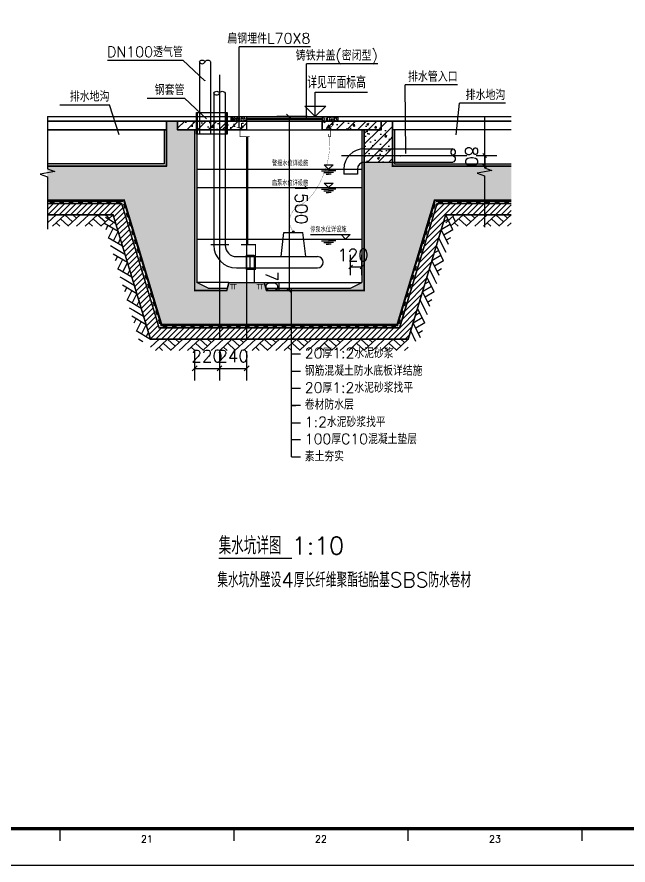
# Model space of a CAD drawing. Header units: inches. Extents: x -33398975359 to 508000, y -22013500442 to 738838.
# Drawn here: x 378569 to 396124, y 198338 to 222708 of the extents above; entities that cross this region are included whole.
import ezdxf
from ezdxf.enums import TextEntityAlignment as Align
from ezdxf.lldxf.tags import DXFTag

# ---------------------------------------------------------------- set-up
doc = ezdxf.new("R2010")
doc.units = ezdxf.units.IN
doc.header["$LTSCALE"] = 1000
doc.header["$MEASUREMENT"] = 0
doc.layers.get('0').update_dxf_attribs({"true_color": 0xffffff})
for name, color, linetype, true_color in [('DIM_ELEV', 3, 'Continuous', 0x00ff00), ('DIM_LEAD', 3, 'Continuous', 0x00ff00), ('DIM_SYMB', 3, 'Continuous', 0x00ff00), ('PUB_DIM', 3, 'Continuous', 0x00ff00), ('PUB_TEXT', 7, 'Continuous', 0xffffff), ('SPACE', 7, 'Continuous', 0xffffff), ('TK', 7, 'Continuous', 0xffffff), ('ZG-图框层', 4, 'Continuous', 0x00ffff), ('剪填充', 132, 'Continuous', 0x00cccc), ('加粗', 41, 'Continuous', 0xffdf7f)]:
    doc.layers.add(name, color=color, linetype=linetype, true_color=true_color)
doc.styles.add('ISOCP', font='txt.shx', dxfattribs={"height": 0.2, "bigfont": 'gbcbig.shx'})
doc.styles.add('TXTSTY_ANONYMOUS', font='txt.shx', dxfattribs={"height": 0.2, "bigfont": 'gbcbig.shx'})
tags = doc.linetypes.add('DASH', pattern=[0.35, 0.25, -0.1]).pattern_tags.tags
tags[6:7] = [DXFTag(74, 4), DXFTag(75, 0), DXFTag(340, '0'), DXFTag(46, 0.0), DXFTag(50, 0.0), DXFTag(44, 0.0), DXFTag(45, 0.0)]
tags[4:5] = [DXFTag(74, 4), DXFTag(75, 0), DXFTag(340, '0'), DXFTag(46, 0.0), DXFTag(50, 0.0), DXFTag(44, 0.0), DXFTag(45, 0.0)]
tags = doc.linetypes.add('DOTE', pattern=[2.42, 2, -0.2, 0.02, -0.2]).pattern_tags.tags
tags[10:11] = [DXFTag(74, 4), DXFTag(75, 0), DXFTag(340, '0'), DXFTag(46, 0.0), DXFTag(50, 0.0), DXFTag(44, 0.0), DXFTag(45, 0.0)]
tags[8:9] = [DXFTag(74, 4), DXFTag(75, 0), DXFTag(340, '0'), DXFTag(46, 0.0), DXFTag(50, 0.0), DXFTag(44, 0.0), DXFTag(45, 0.0)]
tags[6:7] = [DXFTag(74, 4), DXFTag(75, 0), DXFTag(340, '0'), DXFTag(46, 0.0), DXFTag(50, 0.0), DXFTag(44, 0.0), DXFTag(45, 0.0)]
tags[4:5] = [DXFTag(74, 4), DXFTag(75, 0), DXFTag(340, '0'), DXFTag(46, 0.0), DXFTag(50, 0.0), DXFTag(44, 0.0), DXFTag(45, 0.0)]
pattern_1 = [(37.5, (2670490.273, 2043366.527), (-1.6361993, 50.047621), [0, -39.480717, 0, -44.156065, 0, -42.208003]), (7.5, (2670490.27, 2043366.53), (45.968456, 73.302862), [0, -21.298808, 0, -35.5845935, 0, -13.636432]), (327.5, (2670458.325, 2043366.527), (80.887206, 0.146989), [0, -12.987078, 0, -46.7534805, 0, -61.039266]), (317.5, (2670458.325, 2043366.53), (78.081601, 22.796882), [0, -6.493539, 0, -30.649504, 0, -35.0651104])]
pattern_2 = [(50, (2670490.27, 2043366.53), (93.151139, -8.149669), [9.740308, -107.143393]), (355, (2670490.27, 2043366.53), (-18.019744, 97.687779), [7.792247, -85.714714]), (100.4514, (2670498.035, 2043365.85), (75.131464, 89.53805), [8.277988, -91.057872]), (46.1842, (2670490.27, 2043392.5), (138.603427, -21.496083), [14.61046, -160.71509]), (96.6356, (2670501.82, 2043390.71), (121.385374, 126.509447), [12.41698, -136.586787]), (351.1842, (2670490.27, 2043392.5), (121.385275, 126.50954), [11.68837, -128.57207]), (21, (2670503.26, 2043386.01), (77.520784, -52.288429), [9.740308, -107.143393]), (326, (2670503.26, 2043386.01), (31.599552, 94.175801), [7.792247, -85.714714]), (71.4514, (2670509.72, 2043381.65), (109.120367, 41.887287), [8.277988, -91.057872]), (37.5, (2670490.273, 2043366.527), (1.57921, 43.2331842), [0, -84.675748, 0, -87.013422, 0, -86.039391]), (7.5, (2670490.273, 2043366.527), (34.165046, 51.2225564), [0, -49.610638, 0, -82.727686, 0, -32.792372]), (327.5, (2670461.31, 2043366.527), (69.3279358, -2.9292188), [0, -32.467695, 0, -101.299208, 0, -134.4162565]), (317.5, (2670448.325, 2043366.53), (75.738842, 13.000712), [0, -42.208003, 0, -67.273064, 0, -95.455023])]
pattern_3 = [(45, (2670490.27, 2043366.53), (-153.05418, 153.05418), []), (50, (2670490.27, 2043366.53), (621.0076, -54.3311), [64.9354, -714.2893]), (355, (2670490.3, 2043366.5), (-120.1316, 651.2519), [51.9483, -571.4314]), (100.4514, (2670542, 2043362), (500.8764, 596.9203), [55.1866, -607.0525]), (46.1842, (2670490.3, 2043539.7), (924.0228, -143.3072), [97.403, -1071.434]), (96.6356, (2670567.3, 2043527.75), (809.2358, 843.3963), [82.78, -910.5786]), (351.1842, (2670490.3, 2043539.7), (809.2352, 843.397), [77.9225, -857.1471]), (21, (2670576.85, 2043496.4), (516.8052, -348.5895), [64.9354, -714.2893]), (326, (2670576.85, 2043496.4), (210.6637, 627.8387), [51.9483, -571.4314]), (71.4514, (2670619.9, 2043467.35), (727.4691, 279.2486), [55.1866, -607.0525]), (37.5, (2670490.27, 2043366.53), (10.52807, 288.22123), [0, -564.505, 0, -580.08948, 0, -573.59594]), (7.5, (2670490.27, 2043366.53), (227.76697, 341.4837), [0, -330.7376, 0, -551.5179, 0, -218.6158]), (327.5, (2670297.2, 2043366.53), (462.18624, -19.52813), [0, -216.4513, 0, -675.32805, 0, -896.10838]), (317.5, (2670210.6, 2043366.53), (504.9256, 86.6714), [0, -281.3867, 0, -448.4871, 0, -636.3668])]

# ---------------------------------------------------------------- blocks, each defined once
blk = doc.blocks.new('DAnoyomous19468')
at = {"layer": 'PUB_DIM', "color": 1, "true_color": 0xff0000}
for p, q in [((2999633, 2021080), (2999491, 2021222)), ((3000086, 2021151), (2999212, 2021151)), ((2999562, 2021151), (2999562, 2016151)), ((3000086, 2016151), (2999212, 2016151)), ((2999633, 2016080), (2999491, 2016222))]:
    blk.add_line(p, q, dxfattribs=at)
at = {"layer": 'PUB_DIM', "color": 7, "true_color": 0xffffff, "style": 'TXTSTY_ANONYMOUS'}
blk.add_text('1500', height=350, rotation=270, dxfattribs=at).set_placement((2999912, 2018651), align=Align.MIDDLE_CENTER)
blk = doc.blocks.new('DAnoyomous19474')
at = {"layer": 'DIM_SYMB', "color": 1, "true_color": 0xff0000}
for p, q in [((2992620, 2021151), (2992620, 2019643)), ((2992830, 2019567), (2992410, 2019493)), ((2992410, 2019493), (2992620, 2019417)), ((2992620, 2019643), (2992830, 2019567)), ((2992620, 2019417), (2992620, 2017910))]:
    blk.add_line(p, q, dxfattribs=at)
blk = doc.blocks.new('DAnoyomous19480')
at = {"layer": 'DIM_SYMB', "color": 1, "true_color": 0xff0000}
for p, q in [((3005175, 2021151), (3005175, 2019673)), ((3005385, 2019597), (3004965, 2019523)), ((3004965, 2019523), (3005175, 2019447)), ((3005175, 2019673), (3005385, 2019597)), ((3005175, 2019447), (3005175, 2017969))]:
    blk.add_line(p, q, dxfattribs=at)
blk = doc.blocks.new('DAnoyomous19487')
at = {"layer": 'PUB_DIM', "color": 1, "true_color": 0xff0000}
for p, q in [((2999255, 2016388), (2999275, 2016368)), ((2999265, 2016378), (2999265, 2016151)), ((2999502, 2016378), (2999615, 2016378)), ((2999255, 2016161), (2999275, 2016141)), ((2999502, 2016151), (2999615, 2016151))]:
    blk.add_line(p, q, dxfattribs=at)
at = {"layer": 'PUB_DIM', "color": 7, "true_color": 0xffffff, "style": 'TXTSTY_ANONYMOUS'}
blk.add_text('70', height=350, rotation=270, dxfattribs=at).set_placement((2999064, 2016409), align=Align.MIDDLE_CENTER)
blk = doc.blocks.new('DAnoyomous19498')
at = {"layer": 'PUB_DIM', "color": 1, "true_color": 0xff0000}
for p, q in [((2996847, 2014405), (2996847, 2013565)), ((2997562, 2014405), (2997562, 2013565)), ((2998341, 2014405), (2998341, 2013565)), ((2996918, 2013986), (2996777, 2013845)), ((2996847, 2013915), (2997562, 2013915)), ((2997632, 2013986), (2997491, 2013845)), ((2997562, 2013915), (2998341, 2013915)), ((2998412, 2013986), (2998270, 2013845))]:
    blk.add_line(p, q, dxfattribs=at)
at = {"layer": 'PUB_DIM', "color": 7, "true_color": 0xffffff, "style": 'TXTSTY_ANONYMOUS'}
for s, p in [('220', (2997205, 2014265)), ('240', (2997951, 2014265))]:
    blk.add_text(s, height=350, dxfattribs=at).set_placement(p, align=Align.MIDDLE_CENTER)
blk = doc.blocks.new('DAnoyomous19506')
at = {"layer": 'PUB_DIM', "color": 1, "true_color": 0xff0000}
for p, q in [((3001328, 2016596), (3001328, 2017179)), ((3001653, 2016596), (3001653, 2017179)), ((3001276, 2016777), (3001380, 2016881)), ((3001328, 2016829), (3001653, 2016829)), ((3001601, 2016777), (3001704, 2016881))]:
    blk.add_line(p, q, dxfattribs=at)
at = {"layer": 'PUB_DIM', "color": 7, "true_color": 0xffffff, "style": 'TXTSTY_ANONYMOUS'}
blk.add_text('120', height=350, dxfattribs=at).set_placement((3001398, 2017174), align=Align.MIDDLE_CENTER)
blk = doc.blocks.new('DAnoyomous19510')
at = {"layer": 'DIM_LEAD', "color": 0}
for p in [(2994348, 2022770), (2997141, 2022178)]:
    blk.add_line(p, (2996509, 2022770), dxfattribs=at)
at = {"layer": 'DIM_LEAD', "color": 7, "true_color": 0xffffff, "style": 'TXTSTY_ANONYMOUS'}
blk.add_text('DN100透气管', height=300, dxfattribs=at).set_placement((2996509, 2022860), align=Align.RIGHT)
blk = doc.blocks.new('DAnoyomous19514')
at = {"layer": 'DIM_LEAD', "color": 0}
for p in [(2995486, 2021679), (2997187, 2021087)]:
    blk.add_line(p, (2996556, 2021679), dxfattribs=at)
at = {"layer": 'DIM_LEAD', "color": 7, "true_color": 0xffffff, "style": 'TXTSTY_ANONYMOUS'}
blk.add_text('钢套管', height=300, dxfattribs=at).set_placement((2996556, 2021769), align=Align.RIGHT)
blk = doc.blocks.new('DAnoyomous19518')
at = {"layer": 'DIM_LEAD', "color": 0}
for p in [(2992975, 2021489), (2994676, 2020628)]:
    blk.add_line(p, (2994402, 2021489), dxfattribs=at)
at = {"layer": 'DIM_LEAD', "color": 7, "true_color": 0xffffff, "style": 'TXTSTY_ANONYMOUS'}
blk.add_text('排水地沟', height=300, dxfattribs=at).set_placement((2994402, 2021579), align=Align.RIGHT)
blk = doc.blocks.new('DAnoyomous19522')
at = {"layer": 'DIM_LEAD', "color": 0}
for p in [(3000175, 2023156), (2998124, 2020837)]:
    blk.add_line(p, (2998124, 2023156), dxfattribs=at)
at = {"layer": 'DIM_LEAD', "color": 7, "true_color": 0xffffff, "style": 'TXTSTY_ANONYMOUS'}
blk.add_text('扁钢埋件L70X8', height=300, dxfattribs=at).set_placement((3000175, 2023246), align=Align.RIGHT)
blk = doc.blocks.new('DAnoyomous19526')
at = {"layer": 'DIM_LEAD', "color": 0}
for p in [(3002110, 2022667), (3000059, 2021069)]:
    blk.add_line(p, (3000059, 2022667), dxfattribs=at)
at = {"layer": 'DIM_LEAD', "color": 7, "true_color": 0xffffff, "style": 'TXTSTY_ANONYMOUS'}
blk.add_text('铸铁井盖(密闭型)', height=300, dxfattribs=at).set_placement((3002110, 2022757), align=Align.RIGHT)
blk = doc.blocks.new('DAnoyomous19530')
at = {"layer": 'DIM_LEAD', "color": 0}
for p in [(3004402, 2022058), (3002915, 2020085)]:
    blk.add_line(p, (3002901, 2022058), dxfattribs=at)
at = {"layer": 'DIM_LEAD', "color": 7, "true_color": 0xffffff, "style": 'TXTSTY_ANONYMOUS'}
blk.add_text('排水管入口', height=300, dxfattribs=at).set_placement((3004402, 2022148), align=Align.RIGHT)
blk = doc.blocks.new('DAnoyomous19534')
at = {"layer": 'DIM_LEAD', "color": 0}
for p in [(3004365, 2020626), (3005774, 2021533)]:
    blk.add_line(p, (3004456, 2021533), dxfattribs=at)
at = {"layer": 'DIM_LEAD', "color": 7, "true_color": 0xffffff, "style": 'TXTSTY_ANONYMOUS'}
blk.add_text('排水地沟', height=300, dxfattribs=at).set_placement((3005774, 2021623), align=Align.RIGHT)
blk = doc.blocks.new('DAnoyomous19541')
at = {"layer": 'PUB_DIM', "color": 0}
for p, q in [((3004935, 2020031), (3005533, 2020031)), ((3005130, 2020084), (3005236, 2019978)), ((3005183, 2020031), (3005183, 2019722)), ((3004935, 2019722), (3005533, 2019722)), ((3005130, 2019775), (3005236, 2019670))]:
    blk.add_line(p, q, dxfattribs=at)
at = {"layer": 'PUB_DIM', "color": 7, "true_color": 0xffffff, "style": 'TXTSTY_ANONYMOUS'}
blk.add_text('80', height=350, rotation=270, dxfattribs=at).set_placement((3004806, 2020005), align=Align.MIDDLE_CENTER)
blk = doc.blocks.new('DAnoyomous19558')
at = {"layer": 'PUB_TEXT', "color": 1, "true_color": 0xff0000, "style": 'TXTSTY_ANONYMOUS'}
blk.add_text('详见平面标高', height=350, dxfattribs=at).set_placement((3000086, 2022306), align=Align.TOP_LEFT)
blk = doc.blocks.new('$LinePat$素土夯实')
at = {"color": 0}
for p, q in [((0, -210), (210, 0)), ((120, -300), (420, 0)), ((420, 0), (608, -188)), ((495, -300), (795, 0)), ((615, 0), (705, -90)), ((315, -105), (502, -293)), ((210, -210), (300, -300)), ((705, -300), (795, -210))]:
    blk.add_line(p, q, dxfattribs=at)
blk = doc.blocks.new('$LinePat$防水层2')
blk.add_hatch(color=0).paths.add_polyline_path([(150, 0), (150, -100), (450, -100), (450, 0)], flags=0)
at = {"color": 0}
blk.add_line((0, 0), (600, 0), dxfattribs=at)
at = {"color": 0, "lineweight": 100, "const_width": 1}
blk.add_lwpolyline([(150, 0), (150, -100), (450, -100), (450, 0)], close=True, dxfattribs=at)
blk = doc.blocks.new('nhjhgj')
at = {"layer": '剪填充'}
h = blk.add_hatch(dxfattribs=at)
h.set_pattern_fill('钢筋混凝土', color=256, scale=2199.1447, angle=317.5, style=0)
h.set_pattern_definition(pattern_3)
h.paths.add_polyline_path([(2996847, 2020773), (2996360, 2020773), (2996360, 2021021), (2996036, 2021021), (2996036, 2019722), (2992620, 2019722), (2992620, 2018748), (2994826, 2018748), (2995901, 2015177), (2997562, 2015177), (2997562, 2016151), (2996847, 2016151)], flags=0)
h.paths.add_polyline_path([(2998341, 2016378), (2997834, 2016378), (2997771, 2016151), (2997562, 2016151), (2997562, 2015177), (2998341, 2015177)], flags=0)
h.paths.add_polyline_path([(3003739, 2018748), (3005946, 2018748), (3005946, 2019722), (3002529, 2019722), (3002529, 2019836), (3001718, 2019836), (3001718, 2016151), (2998911, 2016151), (2998848, 2016378), (2998341, 2016378), (2998341, 2015177), (3002664, 2015177)], flags=0)
h = blk.add_hatch(dxfattribs=at)
h.set_pattern_fill('钢筋混凝土', color=256, scale=2199.1447, angle=317.5, style=0)
h.set_pattern_definition(pattern_3)
h.paths.add_polyline_path([(2996360, 2021021), (2996360, 2020773), (2998341, 2020773), (2998341, 2021021)], flags=0)
h = blk.add_hatch(dxfattribs=at)
h.set_pattern_fill('混凝土', color=256, scale=329.87234, angle=317.5, style=0)
h.set_pattern_definition(pattern_2)
h.paths.add_polyline_path([(2998341, 2021021), (2998341, 2021151), (2997891, 2021151), (2997891, 2021021)], flags=0)
h = blk.add_hatch(dxfattribs=at)
h.set_pattern_fill('混凝土', color=256, scale=329.87234, angle=317.5, style=0)
h.set_pattern_definition(pattern_2)
h.paths.add_polyline_path([(3000966, 2021021), (3000966, 2021151), (3000515, 2021151), (3000515, 2021021)], flags=0)
h = blk.add_hatch(dxfattribs=at)
h.set_pattern_fill('钢筋混凝土', color=256, scale=2199.1447, angle=317.5, style=0)
h.set_pattern_definition(pattern_3)
h.paths.add_polyline_path([(3000515, 2021021), (3000515, 2020773), (3002205, 2020773), (3002205, 2021021)], flags=0)
h = blk.add_hatch(dxfattribs=at)
h.set_pattern_fill('钢筋混凝土', color=256, scale=2199.1447, angle=317.5, style=0)
h.set_pattern_definition(pattern_3)
h.paths.add_polyline_path([(3002529, 2019836), (3002529, 2020226), (3001718, 2020226), (3001718, 2019836)], flags=0)
h.paths.add_polyline_path([(3002529, 2020226), (3002529, 2021021), (3002205, 2021021), (3002205, 2020773), (3001718, 2020773), (3001718, 2020226)], flags=0)
h = blk.add_hatch(dxfattribs=at)
h.set_pattern_fill('砂灰土', color=256, scale=329.87234, angle=317.5, style=0)
h.set_pattern_definition(pattern_1)
h.paths.add_polyline_path([(2992620, 2019787), (2992620, 2019722), (2996036, 2019722), (2996036, 2020773), (2995971, 2020773), (2995971, 2019787)], flags=0)
h = blk.add_hatch(dxfattribs=at)
h.set_pattern_fill('砂灰土', color=256, scale=329.87234, angle=317.5, style=0)
h.set_pattern_definition(pattern_1)
h.paths.add_polyline_path([(2996912, 2020643), (2996902, 2020643), (2996902, 2020773), (2996847, 2020773), (2996847, 2016151), (2997562, 2016151), (2997562, 2016216), (2997237, 2016216), (2996912, 2016378)], flags=0)
h = blk.add_hatch(dxfattribs=at)
h.set_pattern_fill('砂灰土', color=256, scale=329.87234, angle=317.5, style=0)
h.set_pattern_definition(pattern_1)
edge = h.paths.add_edge_path(flags=0)
edge.add_arc((3001718, 2019641), 195, 90, 109.4712)
edge.add_line((3001653, 2019825), (3001653, 2016378))
edge.add_line((3001653, 2016378), (3001328, 2016216))
edge.add_line((3001328, 2016216), (2998893, 2016216))
edge.add_line((2998893, 2016216), (2998911, 2016151))
edge.add_line((2998911, 2016151), (3001718, 2016151))
edge.add_line((3001718, 2016151), (3001718, 2019836))
edge = h.paths.add_edge_path(flags=0)
edge.add_line((3001718, 2020773), (3001653, 2020773))
edge.add_line((3001653, 2020773), (3001653, 2020222))
edge.add_arc((3001718, 2019641), 584, 90, 96.3794, ccw=False)
edge.add_line((3001718, 2020226), (3001718, 2020773))
h = blk.add_hatch(dxfattribs=at)
h.set_pattern_fill('砂灰土', color=256, scale=329.87234, angle=317.5, style=0)
h.set_pattern_definition(pattern_1)
h.paths.add_polyline_path([(3002594, 2020773), (3002529, 2020773), (3002529, 2020226), (3002594, 2020226)], flags=0)
h.paths.add_polyline_path([(3002594, 2019836), (3002529, 2019836), (3002529, 2019722), (3005946, 2019722), (3005946, 2019787), (3002594, 2019787)], flags=0)
h = blk.add_hatch(dxfattribs=at)
h.set_pattern_fill('普通砖', color=256, scale=2199.1447, angle=45, style=0)
h.set_pattern_definition([(45, (2670490.27, 2043449.21), (-81.424824, 81.424824), [])])
h.paths.add_polyline_path([(2994505, 2018326), (2995580, 2014755), (2997562, 2014755), (2997562, 2015080), (2995827, 2015080), (2994752, 2018651), (2992620, 2018651), (2992620, 2018326)], flags=0)
h.paths.add_polyline_path([(2997562, 2015080), (2997562, 2014755), (2998341, 2014755), (2998341, 2015080)], flags=0)
h.paths.add_polyline_path([(3002985, 2014755), (3004060, 2018326), (3005946, 2018326), (3005946, 2018651), (3003813, 2018651), (3002738, 2015080), (2998341, 2015080), (2998341, 2014755)], flags=0)
at = {"layer": 'DIM_ELEV', "color": 1, "true_color": 0xff0000}
for p, q in [((3000314, 2021151), (3000314, 2021851)), ((3000314, 2021851), (3001814, 2021851)), ((3000314, 2021151), (3000014, 2021451)), ((3000014, 2021451), (3000614, 2021451)), ((3000314, 2021151), (3000614, 2021451))]:
    blk.add_line(p, q, dxfattribs=at)
at = {"layer": 'DIM_ELEV'}
for p, q in [((3000697, 2019636), (3000567, 2019766)), ((3000567, 2019766), (3000827, 2019766)), ((3000697, 2019636), (3000827, 2019766)), ((3000697, 2019108), (3000567, 2019238)), ((3000567, 2019238), (3000827, 2019238)), ((3000697, 2019108), (3000827, 2019238)), ((3000179, 2017760), (3001316, 2017760)), ((3001186, 2017630), (3001057, 2017760)), ((3001186, 2017630), (3001316, 2017760))]:
    blk.add_line(p, q, dxfattribs=at)
at = {"layer": 'DIM_LEAD'}
blk.add_line((2999629, 2011368), (2999629, 2016190), dxfattribs=at)
at = {"layer": 'PUB_DIM'}
for p, q in [((2999629, 2014331), (2999889, 2014331)), ((2999629, 2013829), (2999889, 2013829)), ((2999629, 2013342), (2999889, 2013342)), ((2999629, 2012855), (2999889, 2012855)), ((2999629, 2012850), (2999759, 2012850)), ((2999629, 2012352), (2999889, 2012352)), ((2999629, 2011866), (2999889, 2011866)), ((2999629, 2011368), (2999889, 2011368))]:
    blk.add_line(p, q, dxfattribs=at)
at = {"layer": 'PUB_DIM', "const_width": 17.3}
for points in [[(2997153, 2022180, 1), (2997139, 2022190, 1)], [(2998120, 2020821, 1), (2998128, 2020836, 1)], [(3002761, 2020007, 1), (3002771, 2020022, 1)], [(2998347, 2018886, 1), (2998335, 2018898, 1)], [(2998566, 2017464, 1), (2998554, 2017477, 1)]]:
    blk.add_lwpolyline(points, format="xyb", close=True, dxfattribs=at)
at = {"layer": '剪填充'}
for p, q in [((2996983, 2022722), (2996983, 2020643)), ((2997308, 2022722), (2997308, 2020643)), ((2997399, 2021826), (2997399, 2017450)), ((2997724, 2021826), (2997724, 2017450)), ((2996902, 2021269), (2997785, 2021269)), ((2992620, 2021151), (2998341, 2021151)), ((2992620, 2021021), (3005946, 2021021)), ((2996036, 2021021), (2996036, 2019722)), ((2996360, 2021021), (2996360, 2020773)), ((2997891, 2021151), (2997891, 2021021)), ((2998341, 2021151), (3000515, 2021151)), ((2998341, 2021151), (2998341, 2020773)), ((2998341, 2021105), (3000515, 2021105)), ((2998341, 2021069), (3000515, 2021069)), ((3000515, 2021151), (3005946, 2021151)), ((3000515, 2021151), (3000515, 2020773)), ((3000966, 2021151), (3000966, 2021021)), ((3002205, 2021021), (3002205, 2020773)), ((3002529, 2021021), (3002529, 2019722)), ((2992620, 2020773), (2996036, 2020773)), ((2995971, 2020773), (2995971, 2019787)), ((2996360, 2020773), (3002205, 2020773)), ((2996847, 2020773), (2996847, 2016151)), ((3001653, 2020773), (3001653, 2016378)), ((3001718, 2020773), (3001718, 2016151)), ((3005946, 2020773), (3002529, 2020773)), ((3002594, 2020773), (3002594, 2019787)), ((2997785, 2020643), (2996902, 2020643)), ((2996912, 2020643), (2996912, 2016378)), ((3002529, 2020226), (3004270, 2020226)), ((2995971, 2019787), (2992620, 2019787)), ((2992620, 2019722), (2996036, 2019722)), ((3002529, 2019836), (3004270, 2019836)), ((3002529, 2019722), (3005946, 2019722)), ((3002594, 2019787), (3005946, 2019787)), ((2996912, 2019636), (3001653, 2019636)), ((3000492, 2019586), (3000697, 2019586)), ((3000560, 2019538), (3000697, 2019538)), ((3000625, 2019492), (3000697, 2019492)), ((3000902, 2019586), (3000697, 2019586)), ((3000834, 2019538), (3000697, 2019538)), ((3000769, 2019492), (3000697, 2019492)), ((3001133, 2019641), (3001133, 2019495)), ((3001523, 2019495), (3001133, 2019495)), ((3001523, 2019641), (3001523, 2019495)), ((2996912, 2019108), (3001653, 2019108)), ((3000492, 2019059), (3000697, 2019059)), ((3000560, 2019011), (3000697, 2019011)), ((3000902, 2019059), (3000697, 2019059)), ((3000834, 2019011), (3000697, 2019011)), ((2992620, 2018748), (2994826, 2018748)), ((2995901, 2015177), (2994826, 2018748)), ((3000625, 2018965), (3000697, 2018965)), ((3000769, 2018965), (3000697, 2018965)), ((3002664, 2015177), (3003739, 2018748)), ((3003739, 2018748), (3005946, 2018748)), ((2992620, 2018651), (2994752, 2018651)), ((2995827, 2015080), (2994752, 2018651)), ((3002738, 2015080), (3003813, 2018651)), ((3003813, 2018651), (3005946, 2018651)), ((2992620, 2018326), (2994505, 2018326)), ((2995580, 2014755), (2994505, 2018326)), ((3002985, 2014755), (3004060, 2018326)), ((3004060, 2018326), (3005946, 2018326)), ((2999330, 2017125), (2999414, 2017821)), ((2999414, 2017821), (2999957, 2017821)), ((3000041, 2017125), (2999957, 2017821)), ((2996912, 2017630), (3001653, 2017630)), ((3000492, 2017581), (3000697, 2017581)), ((3000560, 2017533), (3000697, 2017533)), ((3000902, 2017581), (3000697, 2017581)), ((3000834, 2017533), (3000697, 2017533)), ((3000625, 2017487), (3000697, 2017487)), ((3000769, 2017487), (3000697, 2017487)), ((2998049, 2017125), (3000382, 2017125)), ((2998448, 2016755), (2998448, 2017164)), ((2998049, 2016800), (3000382, 2016800)), ((2998555, 2016755), (2998555, 2016378)), ((2997834, 2016378), (2996912, 2016378)), ((2997237, 2016216), (2996912, 2016378)), ((2997771, 2016151), (2997834, 2016378)), ((2997834, 2016378), (2998848, 2016378)), ((2998848, 2016378), (3001653, 2016378)), ((2998911, 2016151), (2998848, 2016378)), ((3001328, 2016216), (3001653, 2016378)), ((2996847, 2016151), (2997771, 2016151)), ((2997237, 2016216), (2997789, 2016216)), ((2998893, 2016216), (3001328, 2016216)), ((2998911, 2016151), (3001718, 2016151)), ((2995901, 2015177), (3002664, 2015177)), ((2995827, 2015080), (3002738, 2015080)), ((2995580, 2014755), (3002985, 2014755))]:
    blk.add_line(p, q, dxfattribs=at)
at = {"layer": '剪填充', "linetype": 'DOTE', "ltscale": 0.05}
for p, q in [((2997562, 2022344), (2997562, 2014755)), ((2998341, 2020577), (2998341, 2014755)), ((3001066, 2020031), (3004668, 2020031))]:
    blk.add_line(p, q, dxfattribs=at)
at = {"layer": '剪填充', "linetype": 'DASH', "ltscale": 0.1}
for p, q in [((2996902, 2020643), (2996902, 2021269)), ((2996935, 2020643), (2996935, 2021269)), ((2997752, 2021269), (2997752, 2020643)), ((2997785, 2021269), (2997785, 2020643)), ((3001718, 2020226), (3002529, 2020226)), ((3001718, 2019836), (3002529, 2019836))]:
    blk.add_line(p, q, dxfattribs=at)
at = {"layer": '剪填充'}
for points in [[(2996983, 2022722, -0.29567), (2997064, 2022774, -0.29567), (2997146, 2022722)], [(2996983, 2022722, 0.647989), (2997146, 2022722, -0.29567), (2997227, 2022774, -0.29567), (2997308, 2022722)], [(2997399, 2021826, -0.29567), (2997481, 2021878, -0.29567), (2997562, 2021826)], [(2997399, 2021826, 0.647989), (2997562, 2021826, -0.29567), (2997643, 2021878, -0.29567), (2997724, 2021826)], [(3004270, 2020226, 0.647989), (3004270, 2020031, -0.29567), (3004334, 2019934, -0.29567), (3004270, 2019836)], [(3004270, 2020226, -0.29567), (3004334, 2020128, -0.29567), (3004270, 2020031)]]:
    blk.add_lwpolyline(points, format="xyb", dxfattribs=at)
for points in [[(2996360, 2021021), (2998341, 2021021), (2998341, 2020773), (2996360, 2020773)], [(3000515, 2021021), (3002205, 2021021), (3002205, 2020773), (3000515, 2020773)], [(2998341, 2017164), (2998555, 2017164), (2998555, 2016755), (2998341, 2016755)]]:
    blk.add_lwpolyline(points, close=True, dxfattribs=at)
for points, const_width in [([(2998114, 2020829), (2998114, 2020969)], 21.6), ([(2998194, 2020829), (2998194, 2020969)], 21.6), ([(2998058, 2020829), (2998250, 2020829)], 21.6), ([(2998153, 2020773), (2998153, 2020574), (2998428, 2020574)], 21.6), ([(3000759, 2020844), (3000687, 2020916)], 21.6), ([(3000759, 2020844), (3000831, 2020916)], 21.6), ([(3000759, 2020844), (3000759, 2020573)], 21.6), ([(3000759, 2020573), (3000702, 2020573), (3000702, 2020645)], 21.6), ([(2997309, 2017468), (2997831, 2017468)], 32.5), ([(2998178, 2017468), (2998599, 2017468), (2998599, 2016739)], 32.5), ([(2999330, 2017125), (3000041, 2017125)], 32.5), ([(2999291, 2016800), (3000080, 2016800)], 32.5), ([(2997862, 2016326), (2998054, 2016326)], 21.6), ([(2997918, 2016326), (2997918, 2016186)], 21.6), ([(2997998, 2016326), (2997998, 2016186)], 21.6), ([(2998820, 2016326), (2998628, 2016326)], 21.6), ([(2998684, 2016326), (2998684, 2016186)], 21.6), ([(2998764, 2016326), (2998764, 2016186)], 21.6)]:
    blk.add_lwpolyline(points, dxfattribs=dict(at, const_width=const_width))
at = {"layer": '剪填充', "const_width": 6.49}
blk.add_lwpolyline([(3000730, 2020573, -0.156706), (3000324, 2019036, -0.12298), (2999817, 2018557, 0.467187), (2999684, 2017845)], format="xyb", dxfattribs=at)
at = {"layer": '剪填充'}
for centre, radius, start, end in [((3001718, 2019641), 584, 90, 180), ((3001718, 2019641), 195, 90, 180), ((2999686, 2017821), 31.7, 0, 180), ((2998049, 2017450), 649, 180, 270), ((2998049, 2017450), 325, 180, 270), ((3000382, 2016963), 162, 270, 90)]:
    blk.add_arc(centre, radius, start, end, dxfattribs=at)
at = {"layer": '加粗', "const_width": 43.3}
for points in [[(2996036, 2021021), (2992620, 2021021)], [(2992620, 2019722), (2996036, 2019722), (2996036, 2021021), (2996360, 2021021), (2996360, 2020773), (2996847, 2020773), (2996847, 2016151), (2997771, 2016151), (2997834, 2016378), (2998848, 2016378), (2998911, 2016151), (3001718, 2016151), (3001718, 2020773), (3002205, 2020773), (3002205, 2021021), (3002529, 2021021), (3002529, 2019722), (3005946, 2019722)], [(2996360, 2021021), (2998341, 2021021), (2998341, 2020773), (2996847, 2020773)], [(3001718, 2020773), (3000515, 2020773), (3000515, 2021021), (3002208, 2021021)], [(3002529, 2021021), (3005946, 2021021)], [(2992620, 2020773), (2996036, 2020773)], [(3002529, 2020773), (3005946, 2020773)], [(3005946, 2018748), (3003739, 2018748), (3002664, 2015177), (2995901, 2015177), (2994826, 2018748), (2992620, 2018748)], [(2992620, 2018651), (2994752, 2018651), (2995827, 2015080), (3002738, 2015080), (3003813, 2018651), (3005946, 2018651)], [(3005946, 2018326), (3004060, 2018326), (3002985, 2014755), (2995580, 2014755), (2994505, 2018326), (2992620, 2018326)]]:
    blk.add_lwpolyline(points, dxfattribs=at)
at = {"layer": 'DIM_LEAD', "color": 0}
for name in ['DAnoyomous19522', 'DAnoyomous19510', 'DAnoyomous19526', 'DAnoyomous19530', 'DAnoyomous19518', 'DAnoyomous19514', 'DAnoyomous19534']:
    blk.add_blockref(name, (0, 0), dxfattribs=at)
at = {"layer": 'DIM_SYMB', "color": 1, "true_color": 0xff0000}
for name in ['DAnoyomous19474', 'DAnoyomous19480']:
    blk.add_blockref(name, (0, 0), dxfattribs=at)
at = {"layer": 'PUB_DIM', "color": 1, "true_color": 0xff0000}
for name in ['DAnoyomous19468', 'DAnoyomous19506', 'DAnoyomous19487', 'DAnoyomous19498']:
    blk.add_blockref(name, (0, 0), dxfattribs=at)
at = {"layer": 'PUB_DIM', "color": 0}
blk.add_blockref('DAnoyomous19541', (0, 0), dxfattribs=at)
at = {"layer": 'PUB_TEXT', "color": 1, "true_color": 0xff0000}
blk.add_blockref('DAnoyomous19558', (0, 0), dxfattribs=at)
at = {"layer": '剪填充'}
for name, p, xscale, yscale, rotation in [('$LinePat$防水层2', (2998363, 2020574), 0.4706922769546509, 0.4329025745391846, 270), ('$LinePat$防水层2', (2998363, 2020292), 0.4706922769546509, 0.4329025745391846, 270), ('$LinePat$防水层2', (2998363, 2020010), 0.4706922769546509, 0.4329025745391846, 270), ('$LinePat$防水层2', (2998363, 2019727), 0.4706922769546509, 0.4329025745391846, 270), ('$LinePat$防水层2', (2998363, 2019445), 0.4706922769546509, 0.4329025745391846, 270), ('$LinePat$防水层2', (2998363, 2019162), 0.4706922769546509, 0.4329025745391846, 270), ('$LinePat$防水层2', (2998363, 2018880), 0.4706922769546509, 0.4329025745391846, 270), ('$LinePat$防水层2', (2994811, 2018706), 0.4440793962920085, 0.4329025745391846, 286.7902712295361), ('$LinePat$防水层2', (2998363, 2018598), 0.4706922769546509, 0.4329025745391846, 270), ('$LinePat$防水层2', (3003678, 2018451), 0.444077999648693, 0.4329025745391845, 73.21985965735225), ('$LinePat$素土夯实', (2994505, 2018326), 1.172877791796405, 1.082256436347961, 286.7530230689297), ('$LinePat$防水层2', (2994888, 2018451), 0.4440793962920085, 0.4329025745391846, 286.7902712295361), ('$LinePat$防水层2', (2998363, 2018315), 0.4706922769546509, 0.4329025745391846, 270), ('$LinePat$防水层2', (3003601, 2018196), 0.444077999648693, 0.4329025745391845, 73.21985965735225), ('$LinePat$素土夯实', (3003792, 2017433), 1.172877791796405, 1.082256436347961, 73.24697693107026), ('$LinePat$防水层2', (2994965, 2018195), 0.4440793962920085, 0.4329025745391846, 286.7902712295361), ('$LinePat$防水层2', (2998363, 2018033), 0.4706922769546509, 0.4329025745391846, 270), ('$LinePat$防水层2', (3003525, 2017940), 0.444077999648693, 0.4329025745391845, 73.21985965735225), ('$LinePat$防水层2', (2995042, 2017940), 0.4440793962920085, 0.4329025745391846, 286.7902712295361), ('$LinePat$防水层2', (3003448, 2017685), 0.444077999648693, 0.4329025745391845, 73.21985965735225), ('$LinePat$防水层2', (2995119, 2017685), 0.4440793962920085, 0.4329025745391846, 286.7902712295361), ('$LinePat$防水层2', (2998363, 2017750), 0.4706922769546509, 0.4329025745391846, 270), ('$LinePat$防水层2', (3003371, 2017430), 0.444077999648693, 0.4329025745391845, 73.21985965735225), ('$LinePat$素土夯实', (2994774, 2017433), 1.172877791796405, 1.082256436347961, 286.7530230689297), ('$LinePat$防水层2', (2995196, 2017430), 0.4440793962920085, 0.4329025745391846, 286.7902712295361), ('$LinePat$防水层2', (3003294, 2017175), 0.444077999648693, 0.4329025745391845, 73.21985965735225), ('$LinePat$素土夯实', (3003523, 2016541), 1.172877791796405, 1.082256436347961, 73.24697693107026), ('$LinePat$防水层2', (2995272, 2017175), 0.4440793962920085, 0.4329025745391846, 286.7902712295361), ('$LinePat$防水层2', (3003217, 2016920), 0.444077999648693, 0.4329025745391845, 73.21985965735225), ('$LinePat$防水层2', (2995349, 2016920), 0.4440793962920085, 0.4329025745391846, 286.7902712295361), ('$LinePat$防水层2', (3003140, 2016665), 0.444077999648693, 0.4329025745391845, 73.21985965735225), ('$LinePat$防水层2', (2995426, 2016665), 0.4440793962920085, 0.4329025745391846, 286.7902712295361), ('$LinePat$防水层2', (3003063, 2016410), 0.444077999648693, 0.4329025745391845, 73.21985965735225), ('$LinePat$素土夯实', (2995042, 2016541), 1.172877791796405, 1.082256436347961, 286.7530230689297), ('$LinePat$防水层2', (2995503, 2016410), 0.4440793962920085, 0.4329025745391846, 286.7902712295361), ('$LinePat$防水层2', (3002986, 2016155), 0.444077999648693, 0.4329025745391845, 73.21985965735225), ('$LinePat$素土夯实', (3003254, 2015648), 1.172877791796405, 1.082256436347961, 73.24697693107026), ('$LinePat$防水层2', (2995580, 2016155), 0.4440793962920085, 0.4329025745391846, 286.7902712295361), ('$LinePat$防水层2', (3002909, 2015900), 0.444077999648693, 0.4329025745391845, 73.21985965735225), ('$LinePat$防水层2', (2995657, 2015900), 0.4440793962920085, 0.4329025745391846, 286.7902712295361), ('$LinePat$防水层2', (3002832, 2015645), 0.444077999648693, 0.4329025745391845, 73.21985965735225), ('$LinePat$素土夯实', (2995311, 2015648), 1.172877791796405, 1.082256436347961, 286.7530230689297), ('$LinePat$防水层2', (2995734, 2015645), 0.4440793962920085, 0.4329025745391846, 286.7902712295361), ('$LinePat$防水层2', (3002755, 2015389), 0.444077999648693, 0.4329025745391845, 73.21985965735225), ('$LinePat$素土夯实', (3002985, 2014755), 1.172877791796405, 1.082256436347961, 73.24697693107026), ('$LinePat$防水层2', (2995811, 2015389), 0.4440793962920085, 0.4329025745391846, 286.7902712295361), ('$LinePat$防水层2', (3002678, 2015134), 0.444077999648693, 0.4329025745391845, 73.21985965735225)]:
    blk.add_blockref(name, p, dxfattribs=dict(at, xscale=xscale, yscale=yscale, rotation=rotation))
for name, p, xscale, yscale in [('$LinePat$防水层2', (2992620, 2018721), 0.4521682262420654, 0.4329025745391846), ('$LinePat$防水层2', (2992891, 2018721), 0.4521682262420654, 0.4329025745391846), ('$LinePat$防水层2', (2993162, 2018721), 0.4521682262420654, 0.4329025745391846), ('$LinePat$防水层2', (2993433, 2018721), 0.4521682262420654, 0.4329025745391846), ('$LinePat$防水层2', (2993705, 2018721), 0.4521682262420654, 0.4329025745391846), ('$LinePat$防水层2', (2993976, 2018721), 0.4521682262420654, 0.4329025745391846), ('$LinePat$防水层2', (2994247, 2018721), 0.4521682262420654, 0.4329025745391846), ('$LinePat$防水层2', (2994519, 2018721), 0.4521682262420654, 0.4329025745391846), ('$LinePat$防水层2', (3003776, 2018721), 0.4519839286804199, 0.4329025745391846), ('$LinePat$防水层2', (3004047, 2018721), 0.4519839286804199, 0.4329025745391846), ('$LinePat$防水层2', (3004318, 2018721), 0.4519839286804199, 0.4329025745391846), ('$LinePat$防水层2', (3004590, 2018721), 0.4519839286804199, 0.4329025745391846), ('$LinePat$防水层2', (3004861, 2018721), 0.4519839286804199, 0.4329025745391846), ('$LinePat$防水层2', (3005132, 2018721), 0.4519839286804199, 0.4329025745391846), ('$LinePat$防水层2', (3005403, 2018721), 0.4519839286804199, 0.4329025745391846), ('$LinePat$防水层2', (3005674, 2018721), 0.4519839286804199, 0.4329025745391846), ('$LinePat$素土夯实', (2992620, 2018326), 1.185684442520142, 1.082256436347961), ('$LinePat$素土夯实', (2993562, 2018326), 1.185684442520142, 1.082256436347961), ('$LinePat$素土夯实', (3004060, 2018326), 1.185684442520142, 1.082256436347961), ('$LinePat$素土夯实', (3005003, 2018326), 1.185684442520142, 1.082256436347961), ('$LinePat$防水层2', (2995868, 2015150), 0.4379227161407471, 0.4329025745391846), ('$LinePat$防水层2', (2996130, 2015150), 0.4379227161407471, 0.4329025745391846), ('$LinePat$防水层2', (2996393, 2015150), 0.4379227161407471, 0.4329025745391846), ('$LinePat$防水层2', (2996656, 2015150), 0.4379227161407471, 0.4329025745391846), ('$LinePat$防水层2', (2996919, 2015150), 0.4379227161407471, 0.4329025745391846), ('$LinePat$防水层2', (2997181, 2015150), 0.4379227161407471, 0.4329025745391846), ('$LinePat$防水层2', (2997444, 2015150), 0.4379227161407471, 0.4329025745391846), ('$LinePat$防水层2', (2997707, 2015150), 0.4379227161407471, 0.4329025745391846), ('$LinePat$防水层2', (2997970, 2015150), 0.4379227161407471, 0.4329025745391846), ('$LinePat$防水层2', (2998232, 2015150), 0.4379227161407471, 0.4329025745391846), ('$LinePat$防水层2', (2998495, 2015150), 0.4379227161407471, 0.4329025745391846), ('$LinePat$防水层2', (2998758, 2015150), 0.4379227161407471, 0.4329025745391846), ('$LinePat$防水层2', (2999021, 2015150), 0.4379227161407471, 0.4329025745391846), ('$LinePat$防水层2', (2999283, 2015150), 0.4379227161407471, 0.4329025745391846), ('$LinePat$防水层2', (2999546, 2015150), 0.4379227161407471, 0.4329025745391846), ('$LinePat$防水层2', (2999809, 2015150), 0.4379227161407471, 0.4329025745391846), ('$LinePat$防水层2', (3000072, 2015150), 0.4379227161407471, 0.4329025745391846), ('$LinePat$防水层2', (3000334, 2015150), 0.4379227161407471, 0.4329025745391846), ('$LinePat$防水层2', (3000597, 2015150), 0.4379227161407471, 0.4329025745391846), ('$LinePat$防水层2', (3000860, 2015150), 0.4379227161407471, 0.4329025745391846), ('$LinePat$防水层2', (3001123, 2015150), 0.4379227161407471, 0.4329025745391846), ('$LinePat$防水层2', (3001385, 2015150), 0.4379227161407471, 0.4329025745391846), ('$LinePat$防水层2', (3001648, 2015150), 0.4379227161407471, 0.4329025745391846), ('$LinePat$防水层2', (3001911, 2015150), 0.4379227161407471, 0.4329025745391846), ('$LinePat$防水层2', (3002174, 2015150), 0.4379227161407471, 0.4329025745391846), ('$LinePat$防水层2', (3002436, 2015150), 0.4379227161407471, 0.4329025745391846), ('$LinePat$素土夯实', (2995580, 2014755), 1.164363622665405, 1.082256436347961), ('$LinePat$素土夯实', (2996506, 2014755), 1.164363622665405, 1.082256436347961), ('$LinePat$素土夯实', (2997431, 2014755), 1.164363622665405, 1.082256436347961), ('$LinePat$素土夯实', (2998357, 2014755), 1.164363622665405, 1.082256436347961), ('$LinePat$素土夯实', (2999283, 2014755), 1.164363622665405, 1.082256436347961), ('$LinePat$素土夯实', (3000208, 2014755), 1.164363622665405, 1.082256436347961), ('$LinePat$素土夯实', (3001134, 2014755), 1.164363622665405, 1.082256436347961), ('$LinePat$素土夯实', (3002060, 2014755), 1.164363622665405, 1.082256436347961)]:
    blk.add_blockref(name, p, dxfattribs=dict(at, xscale=xscale, yscale=yscale))
at = {"layer": 'PUB_TEXT', "color": 0, "style": 'TXTSTY_ANONYMOUS'}
for s, height, p in [('警报水位详设施', 148.8, (2999069, 2019729)), ('启泵水位详设施', 148.8, (2999069, 2019163)), ('停泵水位详设施', 148.8, (3000169, 2017829)), ('钢筋混凝土防水底板详结施', 296.21, (3000013, 2013702)), ('卷材防水层', 296.2, (3000013, 2012729)), ('素土夯实', 296.2, (3000013, 2011242))]:
    blk.add_text(s, height=height, dxfattribs=at).set_placement(p)
at = {"layer": 'SPACE', "style": 'TXTSTY_ANONYMOUS'}
for s, height, p in [('20厚1:2水泥砂浆', 296.2, (3000013, 2014205)), ('20厚1:2水泥砂浆找平', 296.21, (3000013, 2013215)), ('1:2水泥砂浆找平', 296.2, (3000013, 2012226)), ('100厚C10混凝土垫层', 296.21, (3000013, 2011739))]:
    blk.add_text(s, height=height, dxfattribs=at).set_placement(p)
blk = doc.blocks.new('DAnoyomous39815')
at = {"layer": 'DIM_SYMB', "color": 0}
blk.add_line((384364, 207161), (386464, 207161), dxfattribs=at)
at = {"layer": 'DIM_SYMB', "color": 7, "true_color": 0xffffff, "style": 'TXTSTY_ANONYMOUS'}
for s, p in [('集水坑详图', (384364, 207266)), ('1:10', (386464, 207266))]:
    blk.add_text(s, height=500, dxfattribs=at).set_placement(p)

msp = doc.modelspace()

# ---------------------------------------------------------------- linework, layer by layer
at = {"layer": 'TK'}
for p, q in [((379800, 199430), (379800, 199038)), ((384800, 199430), (384800, 199038)), ((389800, 199430), (389800, 199038)), ((394800, 199430), (394800, 199038))]:
    msp.add_line(p, q, dxfattribs=at)
at = {"layer": 'ZG-图框层'}
msp.add_lwpolyline([(277300, 282438), (277300, 198338), (411100, 198338), (411100, 282438)], close=True, dxfattribs=at)
at = {"layer": 'ZG-图框层', "const_width": 100}
msp.add_lwpolyline([(279800, 199384), (279800, 281438), (410100, 281438), (410100, 199384)], close=True, dxfattribs=at)

# ---------------------------------------------------------------- block references
msp.add_blockref('nhjhgj', (-2613175, -1801304))
at = {"layer": 'DIM_SYMB', "color": 0}
msp.add_blockref('DAnoyomous39815', (0, 0), dxfattribs=at)

# ---------------------------------------------------------------- texts
at = {"layer": 'PUB_TEXT', "style": 'TXTSTY_ANONYMOUS'}
msp.add_text('集水坑外壁设4厚长纤维聚酯毡胎基SBS防水卷材', height=425, dxfattribs=at).set_placement((384325, 206318))
at = {"layer": 'TK', "style": 'ISOCP'}
for s, p in [('21', (382300, 199088)), ('22', (387300, 199088)), ('23', (392300, 199088))]:
    msp.add_text(s, height=200, dxfattribs=at).set_placement(p, align=Align.MIDDLE_CENTER)

doc.saveas('drawing.dxf')
